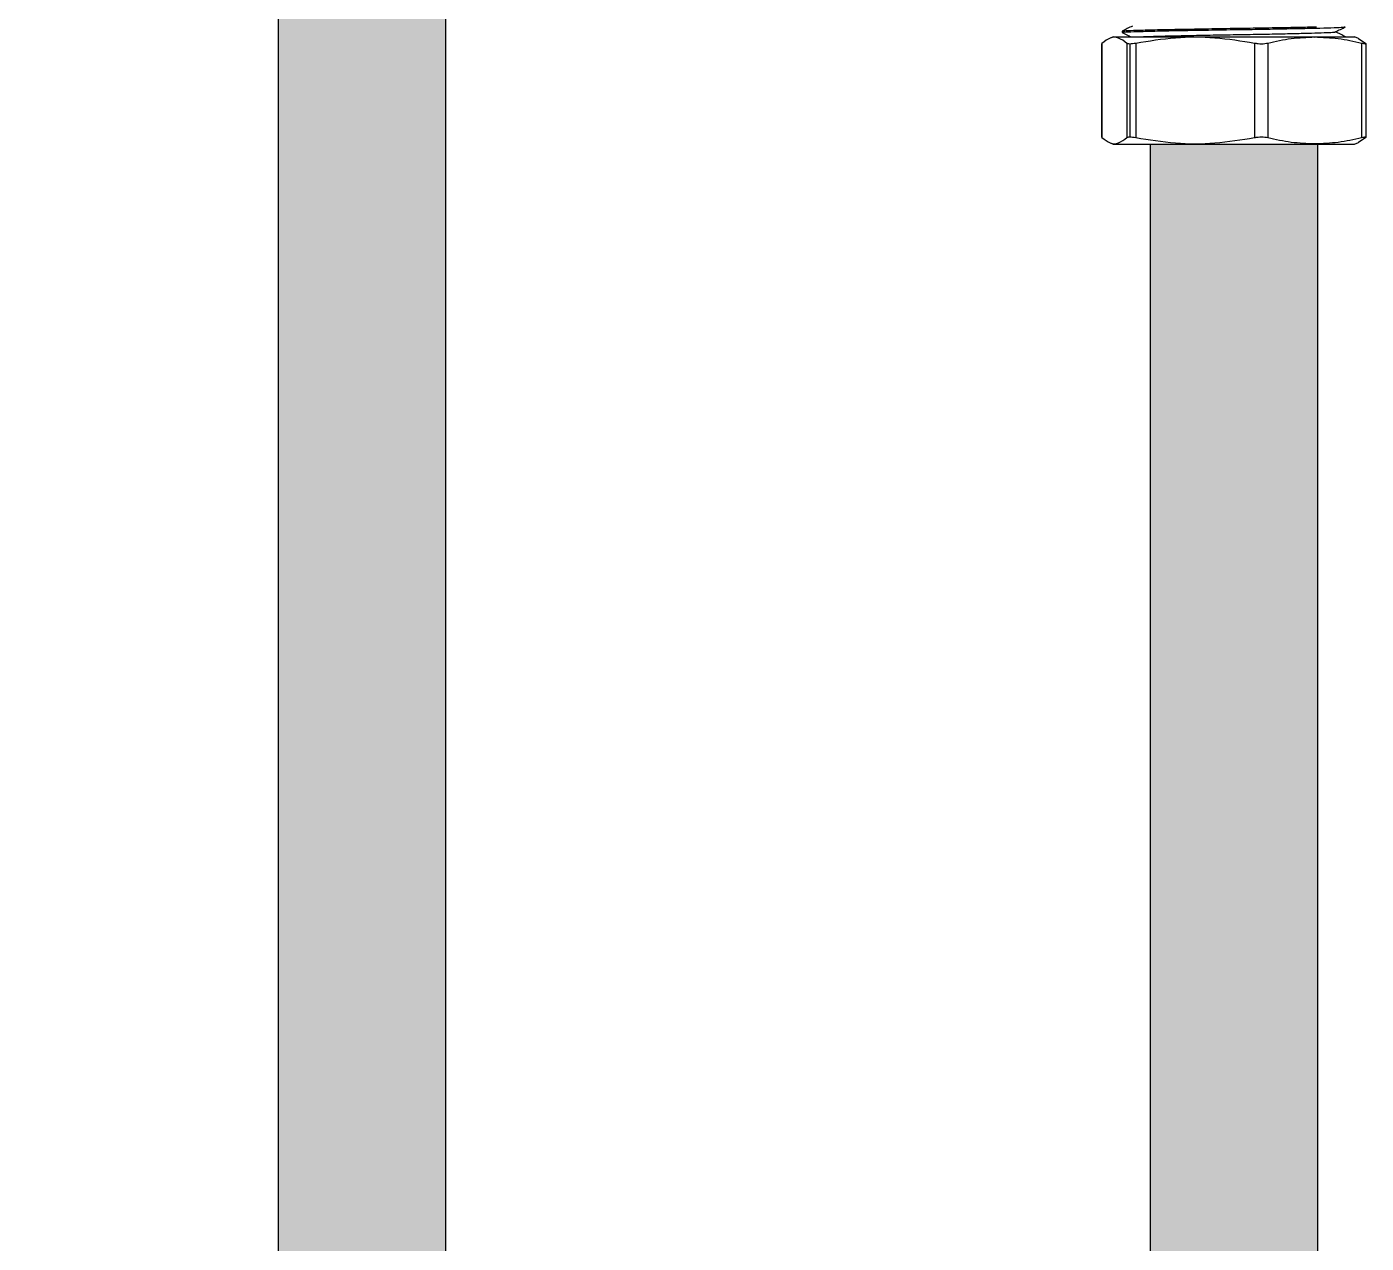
# Model space of a CAD drawing. Header units: centimetres. Extents: x -13594 to 4017, y -3206 to 1780.
# Drawn here: x -13273.8 to -13017.8, y -1135.5 to -903 of the extents above; entities that cross this region are included whole.
import ezdxf

# ---------------------------------------------------------------- set-up
doc = ezdxf.new("R2010")
doc.units = ezdxf.units.CM

msp = doc.modelspace()

# ---------------------------------------------------------------- hatches: boundary and pattern name
at = {"transparency": 33554687}
h = msp.add_hatch(dxfattribs=at)
h.set_pattern_fill('ANSI31', color=5)
h.set_pattern_definition([(45, (9747.07579, -4323.31006), (-0.08838834765, 0.08838834765), [])])
h.paths.add_polyline_path([(-13193.7, -687.16), (-13225.74, -687.16), (-13225.74, -1392.12), (-13193.7, -1392.12)])
h.paths.add_polyline_path([(-13193.7, -1392.12), (-13225.74, -1392.12), (-13225.74, -1427.37), (-13209.72, -1456.21), (-13225.74, -1485.04), (-13225.74, -1520.29), (-13193.7, -1520.29)])
h.paths.add_polyline_path([(-13209.72, -1456.21), (-13238.56, -1440.18), (-13273.81, -1440.18), (-13273.81, -1456.21), (-13273.81, -1472.23), (-13238.56, -1472.23)])
h.paths.add_polyline_path([(-13225.74, -1427.37, -0.414214), (-13238.56, -1440.18), (-13209.72, -1456.21)])
h.paths.add_polyline_path([(-13209.72, -1456.21), (-13238.56, -1472.23, -0.414214), (-13225.74, -1485.04)])
h.paths.add_polyline_path([(-13193.7, -1520.29), (-13225.74, -1520.29), (-13225.74, -1648.47), (-13193.7, -1648.47), (-13193.7, -1613.22), (-13209.72, -1584.38), (-13193.7, -1555.54)])
h.paths.add_polyline_path([(-13180.88, -1568.36, -0.414214), (-13193.7, -1555.54), (-13209.72, -1584.38)])
h.paths.add_polyline_path([(-13209.72, -1584.38), (-13193.7, -1613.22, -0.414214), (-13180.88, -1600.4)])
h.paths.add_polyline_path([(-13145.63, -1568.36), (-13180.88, -1568.36), (-13209.72, -1584.38), (-13180.88, -1600.4), (-13145.63, -1600.4)])
h.paths.add_polyline_path([(-13107.18, -1568.36), (-13145.63, -1568.36), (-13145.63, -1600.4), (-13107.18, -1600.4)])
h.paths.add_polyline_path([(-13027.07, -1520.29), (-13059.12, -1520.29, -0.414214), (-13107.18, -1568.36), (-13107.18, -1600.4, 0.414214)])
h.paths.add_polyline_path([(-13027.07, -925.45), (-13027.81, -925.45), (-13059.12, -925.45), (-13059.12, -1520.29), (-13027.07, -1520.29)])
h.paths.add_polyline_path([(-13193.7, -1648.47), (-13225.74, -1648.47), (-13225.74, -2091.15), (-13225.31, -2091.15), (-13193.27, -2091.15)])
h.paths.add_polyline_path([(-13209.29, -2155.24), (-13193.27, -2126.4), (-13193.27, -2091.15), (-13225.31, -2091.15), (-13225.31, -2219.32), (-13193.27, -2219.32), (-13193.27, -2184.08)])
h.paths.add_polyline_path([(-13209.29, -2155.24), (-13193.27, -2184.08, -0.414214), (-13180.45, -2171.26)])
h.paths.add_polyline_path([(-13145.2, -2139.21), (-13180.45, -2139.21), (-13209.29, -2155.24), (-13180.45, -2171.26), (-13145.2, -2171.26)])
h.paths.add_polyline_path([(-13180.45, -2139.21, -0.414214), (-13193.27, -2126.4), (-13209.29, -2155.24)])
h.paths.add_polyline_path([(-13193.7, -2275.08), (-13195.83, -2275.08), (-13210.77, -2275.08), (-13225.1, -2275.08), (-13225.74, -2275.08), (-13225.74, -2307.05), (-13224.88, -2307.05), (-13193.7, -2307.05)])
h.paths.add_polyline_path([(-13193.7, -2371.14), (-13224.88, -2371.14), (-13225.74, -2371.14), (-13225.74, -2499.31), (-13193.7, -2499.31)])

# ---------------------------------------------------------------- linework, layer by layer
at = {"color": 7, "linetype": 'Continuous', "lineweight": 25}
for p, q in [((-13225.74, -687.16), (-13225.74, -1392.12)), ((-13193.7, -1392.12), (-13193.7, -687.16)), ((-13043.09, -903.3), (-13043.09, -903.56)), ((-13068.37, -906.19), (-13068.37, -924.2)), ((-13068.32, -906.19), (-13068.36, -906.26)), ((-13068.32, -906.19), (-13068.32, -924.19)), ((-13066.17, -904.94), (-13066.89, -905.23)), ((-13066.17, -904.94), (-13027.81, -904.94)), ((-13064.43, -903.85), (-13064.43, -904.11)), ((-13063.55, -906.19), (-13063.55, -924.19)), ((-13061.85, -906.19), (-13061.85, -924.19)), ((-13039.14, -906.19), (-13039.14, -924.19)), ((-13036.62, -906.19), (-13036.62, -924.19)), ((-13027.81, -904.94), (-13027.65, -905.03)), ((-13027.81, -904.94), (-13020.02, -904.94)), ((-13019.29, -905.23), (-13020.02, -904.94)), ((-13019.31, -905.27), (-13017.86, -906.19)), ((-13018.68, -906.19), (-13018.68, -924.19)), ((-13017.81, -924.2), (-13017.81, -906.19)), ((-13062.96, -906.32), (-13062.96, -924.07)), ((-13068.36, -924.12), (-13068.32, -924.19)), ((-13066.89, -925.15), (-13066.17, -925.45)), ((-13066.17, -925.45), (-13027.81, -925.45)), ((-13059.12, -925.45), (-13059.12, -1520.29)), ((-13027.81, -925.45), (-13027.65, -925.35)), ((-13027.81, -925.45), (-13020.02, -925.45)), ((-13027.07, -1520.29), (-13027.07, -925.45)), ((-13020.02, -925.45), (-13019.29, -925.15)), ((-13017.86, -924.19), (-13019.31, -925.12))]:
    msp.add_line(p, q, dxfattribs=at)
for points, knots in [([(-13064.35, -904.12), (-13064.38, -904.11), (-13064.68, -904.08), (-13063.86, -904.01), (-13061.82, -903.93), (-13058.37, -903.83), (-13053.91, -903.74), (-13048.7, -903.65), (-13044.97, -903.59), (-13043.09, -903.56)], [0, 0, 0, 0, 0.018951, 0.18334, 0.345768, 0.509472, 0.673197, 0.835607, 1, 1, 1, 1]), ([(-13062.5, -902.88), (-13062.82, -903.04), (-13063.47, -903.36), (-13064.11, -903.68), (-13064.43, -903.84)], [0, 0, 0, 0, 0.4999874, 1, 1, 1, 1]), ([(-13064.36, -903.84), (-13064.23, -903.81), (-13063.95, -903.75), (-13061.77, -903.67), (-13058.38, -903.58), (-13053.9, -903.49), (-13048.7, -903.4), (-13044.97, -903.33), (-13043.09, -903.3)], [0, 0, 0, 0, 0.152069, 0.320717, 0.490689, 0.660683, 0.829313, 1, 1, 1, 1]), ([(-13043.09, -903.3), (-13041.44, -903.28), (-13038.13, -903.22), (-13033.75, -903.15), (-13030.08, -903.08), (-13028.23, -903.04), (-13027.3, -903.02)], [0, 0, 0, 0, 0.278268, 0.559639, 0.781412, 1, 1, 1, 1]), ([(-13043.09, -903.56), (-13041.54, -903.54), (-13038.41, -903.49), (-13033.93, -903.41), (-13029.9, -903.33), (-13026.44, -903.26), (-13023.81, -903.17), (-13022.14, -903.1), (-13021.93, -903.05), (-13021.84, -903.03)], [0, 0, 0, 0, 0.142229, 0.285883, 0.430035, 0.572127, 0.722931, 0.87352, 1, 1, 1, 1]), ([(-13023.69, -903.99), (-13023.37, -903.83), (-13022.73, -903.51), (-13022.08, -903.19), (-13021.76, -903.03)], [0, 0, 0, 0, 0.499989, 1, 1, 1, 1]), ([(-13063.55, -906.19), (-13064.08, -905.78), (-13065.13, -904.97), (-13066.74, -904.97), (-13067.79, -905.78), (-13068.32, -906.19)], [0, 0, 0, 0, 0.335107, 0.664868, 1, 1, 1, 1]), ([(-13064.42, -904.12), (-13064.1, -904.28), (-13063.56, -904.55), (-13063.01, -904.83), (-13062.78, -904.94)], [0, 0, 0, 0, 0.585898, 1, 1, 1, 1]), ([(-13062.96, -906.32), (-13063.1, -906.31), (-13063.37, -906.3), (-13063.49, -906.23), (-13063.55, -906.19)], [0, 0, 0, 0, 0.493561, 1, 1, 1, 1]), ([(-13061.85, -906.19), (-13062.06, -906.23), (-13062.48, -906.3), (-13062.8, -906.31), (-13062.96, -906.32)], [0, 0, 0, 0, 0.506439, 1, 1, 1, 1]), ([(-13039.14, -906.19), (-13041.66, -905.78), (-13046.67, -904.97), (-13054.32, -904.97), (-13059.33, -905.78), (-13061.85, -906.19)], [0, 0, 0, 0, 0.335107, 0.664868, 1, 1, 1, 1]), ([(-13061.18, -904.94), (-13060.64, -904.92), (-13059.51, -904.87), (-13056.73, -904.79), (-13053.25, -904.71), (-13049.24, -904.63), (-13044.92, -904.55), (-13040.5, -904.48), (-13036.22, -904.4), (-13032.29, -904.32), (-13028.91, -904.24), (-13026.23, -904.16), (-13024.49, -904.08), (-13023.67, -904.03), (-13023.76, -904), (-13023.77, -903.99)], [0, 0, 0, 0, 0.074921, 0.157814, 0.240571, 0.322416, 0.405461, 0.487908, 0.569984, 0.65308, 0.735153, 0.817603, 0.900647, 0.982491, 1, 1, 1, 1]), ([(-13036.62, -906.19), (-13036.8, -906.23), (-13037.16, -906.3), (-13037.81, -906.33), (-13038.48, -906.3), (-13038.92, -906.23), (-13039.14, -906.19)], [0, 0, 0, 0, 0.252916, 0.499413, 0.746478, 1, 1, 1, 1]), ([(-13027.65, -905.03), (-13029.15, -905.09), (-13032.16, -905.2), (-13035.13, -905.86), (-13036.62, -906.19)], [0, 0, 0, 0, 0.498296, 1, 1, 1, 1]), ([(-13018.68, -906.19), (-13020.17, -905.86), (-13023.14, -905.2), (-13026.15, -905.09), (-13027.65, -905.03)], [0, 0, 0, 0, 0.502036, 1, 1, 1, 1]), ([(-13021.77, -904.93), (-13022.09, -904.76), (-13022.72, -904.45), (-13023.35, -904.13), (-13023.66, -903.98)], [0, 0, 0, 0, 0.5079217, 1, 1, 1, 1]), ([(-13017.83, -906.26), (-13017.82, -906.27), (-13017.8, -906.31), (-13017.93, -906.32), (-13018.21, -906.3), (-13018.52, -906.23), (-13018.68, -906.19)], [0, 0, 0, 0, 0.074912, 0.380141, 0.686072, 1, 1, 1, 1]), ([(-13063.55, -924.19), (-13063.49, -924.16), (-13063.37, -924.08), (-13063.1, -924.07), (-13062.96, -924.07)], [0, 0, 0, 0, 0.506439, 1, 1, 1, 1]), ([(-13062.96, -924.07), (-13062.8, -924.07), (-13062.48, -924.08), (-13062.06, -924.16), (-13061.85, -924.19)], [0, 0, 0, 0, 0.493561, 1, 1, 1, 1]), ([(-13039.14, -924.19), (-13038.92, -924.16), (-13038.49, -924.09), (-13037.81, -924.06), (-13037.16, -924.09), (-13036.8, -924.16), (-13036.62, -924.19)], [0, 0, 0, 0, 0.252916, 0.499413, 0.746477, 1, 1, 1, 1]), ([(-13018.68, -924.19), (-13018.52, -924.16), (-13018.21, -924.09), (-13017.92, -924.06), (-13017.78, -924.09), (-13017.84, -924.16), (-13017.86, -924.19)], [0, 0, 0, 0, 0.252916, 0.499413, 0.746478, 1, 1, 1, 1]), ([(-13068.32, -924.19), (-13067.79, -924.6), (-13066.74, -925.42), (-13065.13, -925.42), (-13064.08, -924.6), (-13063.55, -924.19)], [0, 0, 0, 0, 0.335107, 0.664868, 1, 1, 1, 1]), ([(-13061.85, -924.19), (-13059.33, -924.6), (-13054.32, -925.42), (-13046.67, -925.42), (-13041.66, -924.6), (-13039.14, -924.19)], [0, 0, 0, 0, 0.335107, 0.664868, 1, 1, 1, 1]), ([(-13036.62, -924.19), (-13035.13, -924.52), (-13032.16, -925.18), (-13029.15, -925.29), (-13027.65, -925.35)], [0, 0, 0, 0, 0.501704, 1, 1, 1, 1]), ([(-13027.65, -925.35), (-13026.15, -925.29), (-13023.14, -925.18), (-13020.17, -924.52), (-13018.68, -924.19)], [0, 0, 0, 0, 0.497964, 1, 1, 1, 1])]:
    msp.add_open_spline(points, degree=3, knots=knots, dxfattribs=at)

doc.saveas('drawing.dxf')
